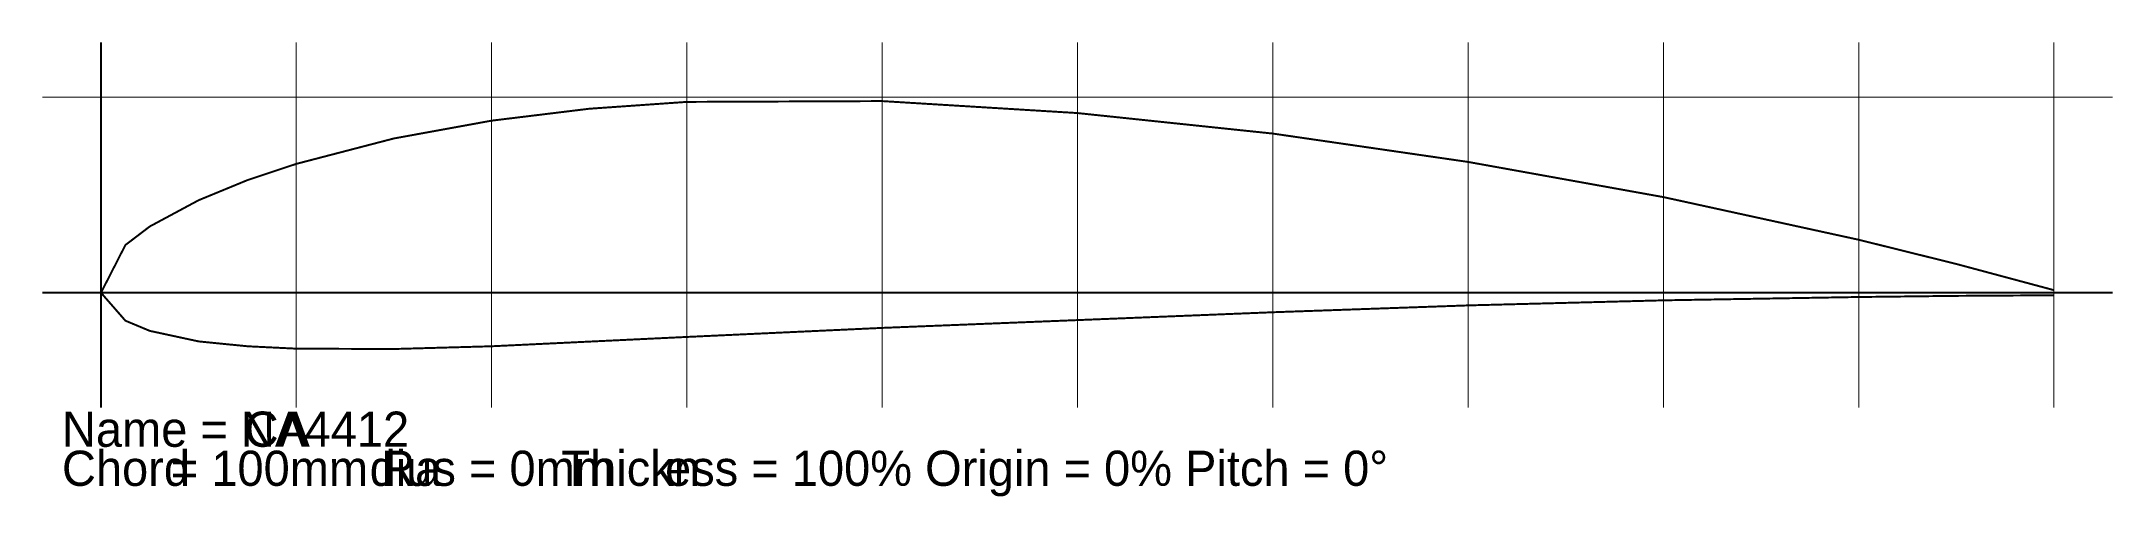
# Model space of a CAD drawing. Extents: x 0 to 4.18, y 0 to 0.92.
import ezdxf

# ---------------------------------------------------------------- set-up
doc = ezdxf.new("R2010")
doc.units = 0
doc.layers.get('0').update_dxf_attribs({"linetype": 'CONTINUOUS'})

msp = doc.modelspace()

# ---------------------------------------------------------------- linework, layer by layer
at = {"color": 0, "const_width": 0.00394}
for points in [[(0.1181, 0.1812), (0.1181, 0.9167)], [(0, 0.4127), (4.1732, 0.4127)]]:
    msp.add_lwpolyline(points, dxfattribs=at)
at = {"color": 94, "const_width": 0.00197}
for points in [[(0.5118, 0.1812), (0.5118, 0.9167)], [(0.9055, 0.1812), (0.9055, 0.9167)], [(1.2992, 0.1812), (1.2992, 0.9167)], [(1.6929, 0.1812), (1.6929, 0.9167)], [(2.0866, 0.1812), (2.0866, 0.9167)], [(2.4803, 0.1812), (2.4803, 0.9167)], [(2.874, 0.1812), (2.874, 0.9167)], [(3.2677, 0.1812), (3.2677, 0.9167)], [(3.6614, 0.1812), (3.6614, 0.9167)], [(4.0551, 0.1812), (4.0551, 0.9167)], [(0, 0.8064), (4.1732, 0.8064)]]:
    msp.add_lwpolyline(points, dxfattribs=at)
at = {"color": 1, "const_width": 0.00394}
msp.add_lwpolyline([(4.0551, 0.4179), (3.8583, 0.4706), (3.6614, 0.5194), (3.2677, 0.6053), (2.874, 0.6761), (2.4803, 0.7332), (2.0866, 0.7745), (1.6929, 0.7986), (1.2992, 0.797), (1.1024, 0.7832), (0.9055, 0.7592), (0.7087, 0.7234), (0.5118, 0.6722), (0.4134, 0.6395), (0.3149, 0.599), (0.2165, 0.5462), (0.1673, 0.5088), (0.1181, 0.4127), (0.1673, 0.3564), (0.2165, 0.3359), (0.3149, 0.3147), (0.4134, 0.3049), (0.5118, 0.3001), (0.7087, 0.2994), (0.9055, 0.3049), (1.1024, 0.3143), (1.2992, 0.3237), (1.6929, 0.3419), (2.0866, 0.3576), (2.4803, 0.3734), (2.874, 0.3872), (3.2677, 0.3974), (3.6614, 0.4041), (3.8583, 0.4064), (4.0551, 0.4076)], dxfattribs=at)
at = {"color": 5, "const_width": 0.00394}
msp.add_lwpolyline([(0.1181, 0.4127), (4.0551, 0.4127)], dxfattribs=at)

# ---------------------------------------------------------------- texts
at = {"color": 177}
for s, height, p in [('Name = NA', 0.07087, (0.0394, 0.1025)), ('CA', 0.07087, (0.4076, 0.1025)), (' 4412', 0.07087, (0.5022, 0.1025)), ('Chord', 0.07087, (0.0394, 0.0238)), (' = 100mm Ra', 0.070866, (0.2325, 0.0238)), ('dius = 0mm', 0.07087, (0.6597, 0.0238)), ('Thickn', 0.07087, (1.0463, 0.0238)), ('ess = 100% Origin = 0% Pitch = 0°', 0.070866, (1.2552, 0.0238))]:
    msp.add_text(s, height=height, dxfattribs=at).set_placement(p)

doc.saveas('drawing.dxf')
